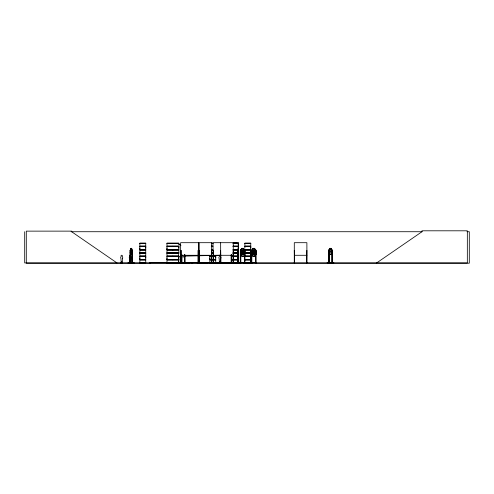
<?xml version="1.0" encoding="UTF-8"?>
<svg xmlns="http://www.w3.org/2000/svg" width="494" height="494" viewBox="0 0 494 494"><rect width="100%" height="100%" fill="white"/><g stroke="black" fill="none" stroke-linecap="round" stroke-linejoin="round"><path stroke-width="0.74" d="M139.858 259.436L139.858 256.54L145.749 256.54L145.742 259.436L139.858 259.436L139.864 257.992M139.858 249.532L139.858 246.642L145.749 246.642L145.742 249.532L139.858 249.532L139.864 248.087M145.742 257.992L145.742 256.54M145.742 248.087L145.742 246.642M172.777 259.436L166.984 259.436L166.991 257.992M172.777 249.532L166.984 249.532L166.991 248.087M178.834 248.087L178.834 246.642L173.054 246.642M209.839 259.436L209.839 256.54L215.73 256.54L215.724 259.436L209.839 259.436L209.845 257.992M215.724 257.992L215.724 256.54M250.754 248.087L250.754 246.642L244.87 246.642L244.876 248.087M196.55 262.697L204.121 262.932M130.465 250.242L130.41 262.932M237.515 262.697L237.651 250.192M244.641 250.273L244.511 262.932M251.909 250.242L251.44 250.347L251.39 262.932M228.864 262.925L240.893 262.672L228.938 262.932M166.941 252.94L172.777 253.027M166.972 262.925L166.984 260.017L172.777 260.017M244.833 252.934L250.767 253.027M244.857 262.925L252.613 262.894M131.182 248.643C130.169 252.792 132.448 252.786 131.416 248.643L131.138 248.643M130.953 248.383L130.595 251.841L131.071 253.027L131.546 253.027L132.009 250.347L131.657 248.383L130.904 248.383M127.983 262.894L134.368 262.932M132.071 262.925L132.102 262.475M198.847 262.925L198.829 242.696M220.799 262.672L220.219 262.932M220.602 262.697L227.178 262.932M220.645 242.696L220.713 262.796M233.069 262.907L233.236 250.347M183.107 262.894L166.941 262.827M331.968 250.341L332.394 250.347L332.394 262.932L332.339 250.328L331.079 248.328M245.944 262.672L255.589 262.604M330.146 262.894L327.201 262.678L333.888 262.894M131.67 248.328L130.891 248.328L130.175 250.328L132.392 250.328L132.318 262.932M130.941 248.328L130.2 250.347L130.175 262.932M131.614 254.268L132.392 252.323L131.626 254.317M329.029 250.31L329.06 262.932M241.899 248.383L241.121 250.347L241.121 251.841L242.165 253.027L243.196 253.027L244.215 251.841L244.215 250.347L243.449 248.383L241.899 248.383L240.35 250.347L240.825 250.285L240.844 262.932M241.899 250.378L241.121 252.341L241.121 253.842L242.165 255.028L243.196 255.028L244.215 253.842L244.215 252.341L243.449 250.378L241.899 250.378L240.35 252.341M244.598 250.322L244.987 250.347L244.938 262.932M212.951 262.87L212.963 262.475M240.275 262.894L240.3 250.328L241.875 248.328L243.474 248.328L245.049 250.328L245.049 254.324L243.474 256.318L241.875 256.318L240.3 254.324M237.941 252.323L237.293 253.657L237.941 252.323L237.941 250.328L237.293 248.995L237.91 250.347L237.818 262.932L237.768 251.823M329.881 254.268L328.677 252.304L328.603 250.328L329.831 248.328L331.11 248.328M329.862 248.328L328.646 250.347L328.708 262.932M331.079 254.317L332.339 252.323L332.264 250.347L331.06 248.383L329.85 248.383L329.245 251.841L330.054 253.027L330.863 253.027L331.659 251.841L331.06 248.383M251.378 252.323L252.953 250.328L254.552 250.328L256.127 252.323L254.552 254.317L252.953 254.317L251.378 252.323L252.977 254.268M254.527 254.268L256.077 252.304M256.077 254.305L254.527 256.269L252.977 256.269L251.427 254.305L251.378 250.328L252.953 248.328L254.552 248.328L256.127 250.328L256.127 254.324L254.552 256.318L252.953 256.318L251.378 254.324M121.228 262.932C120.734 263.382 120.82 261.801 121.036 262.685M122.302 262.919C121.573 263.37 122.987 261.894 122.376 262.857M122.401 262.925L120.851 262.685M129.613 262.685L129.626 262.246L129.428 262.685M129.502 262.796L129.403 262.932M129.595 262.919L129.934 262.919L129.409 262.851M130.558 262.919L130.978 262.932M220.732 262.857L218.935 262.925L220.664 262.685M198.946 262.901L198.996 250.347M139.839 252.909L145.755 253.027M139.858 262.808L139.864 260.017L145.749 260.017L145.749 262.808L139.839 262.925M219.657 255.17L219.398 256.763A1.05 1.05 0 0 0 219.182 258.411L219.398 262.456L220.448 262.456L220.664 258.411A1.05 1.05 0 0 0 220.448 256.763L220.182 255.17M376.638 262.932L421.987 231.723L421.987 230.803L467.33 230.803L467.33 262.932L24.7 262.932L24.7 231.723M178.958 262.901L186.584 262.901L183.262 262.932M130.78 262.932L131.089 262.857M219.04 262.932L219.447 262.851M255.67 250.322L256.065 250.347L256.114 262.932M184.126 256.133L210.29 255.497M215.674 255.367L220.293 255.256M71.062 231.723L422.222 231.723M466.984 231.723L469.3 231.723L469.3 263.197L26.293 263.197L26.293 231.13L71.642 231.13L71.642 231.723L116.985 262.932M139.851 243.153L145.755 243.153M166.978 243.153L178.847 243.153M211.315 243.153L212.784 243.147M233.119 243.153L237.546 243.153M244.863 243.153L250.767 243.153M178.847 243.264L166.978 243.264L166.991 246.061L172.777 246.061M211.315 243.258L213.093 243.289M233.119 243.264L237.546 243.264M139.864 243.443L145.742 243.443M166.991 243.443L172.77 243.443M173.061 243.443L178.834 243.443M211.315 243.443L212.908 243.443M233.125 243.443L237.534 243.443M244.876 243.443L250.754 243.443M173.054 246.061L178.84 246.061M211.315 246.061L212.784 246.061M233.125 246.061L237.54 246.061M139.814 246.259L145.786 246.259M166.941 246.259L172.814 246.259M173.011 246.259L178.884 246.259M211.296 246.259L212.784 246.259M233.1 246.259L237.583 246.259M244.833 246.259L250.804 246.259M139.814 246.438L145.786 246.438M166.941 246.438L172.814 246.438M173.011 246.438L178.884 246.438M211.296 246.438L212.784 246.438M233.1 246.438L237.583 246.438M244.833 246.438L250.804 246.438M172.777 246.642L166.984 246.642L166.984 249.532M211.315 246.642L212.784 246.642M233.125 246.642L237.54 246.642M173.054 249.532L178.84 249.532L178.84 246.642M211.315 249.532L212.784 249.532M233.125 249.532L237.54 249.532M244.87 249.532L250.761 249.532L250.761 246.642M139.814 249.736L145.786 249.736M166.941 249.736L172.814 249.736M173.011 249.736L178.884 249.736M211.296 249.736L212.784 249.736M233.1 249.736L237.583 249.736M244.833 249.736L250.804 249.736M139.814 249.915L145.786 249.915M166.941 249.915L172.814 249.915M173.011 249.915L178.884 249.915M211.296 249.915L212.784 249.915M233.1 249.915L237.583 249.915M244.833 249.915L250.804 249.915M172.777 250.118L166.984 250.118L166.984 252.903L172.777 252.909M173.054 250.118L178.84 250.118L178.84 252.903L173.061 252.829M211.315 250.118L212.784 250.118M233.125 250.118L237.54 250.118M244.87 250.118L250.761 250.118M132.157 250.168L132.188 262.932M237.583 250.168L238.194 250.347M251.026 250.328L251.113 262.932M328.603 250.328L329.121 250.347L329.158 262.932M130.435 250.347L130.046 250.347L130.046 262.932M131.978 250.347L132.367 250.347L131.626 248.328M180.637 250.347L181.057 250.347L181.094 262.932L181.1 262.542M198.829 250.347L199.224 250.347L199.249 262.932L199.199 262.475M211.599 250.347L211.364 262.932M213.013 250.347L213.445 250.347L213.488 262.932M220.645 250.347L220.886 262.932M238.448 250.347L238.608 262.932M250.68 250.347L251.113 250.347L251.051 262.932M294.294 250.347L294.51 262.932L294.27 262.475M306.885 250.347L306.7 262.932L306.904 262.475M328.677 252.304L329.862 254.317M139.864 252.829L145.742 252.829L145.749 250.118L139.858 250.118L139.858 252.903L145.755 252.909M166.991 252.829L172.77 252.829M211.315 252.829L212.784 252.829M233.125 252.829L237.534 252.829M173.048 252.909L178.847 252.909M211.315 252.909L212.784 252.909M233.119 252.909L237.546 252.909M173.048 253.027L178.847 253.058M211.315 253.027L212.784 253.027M233.119 253.058L237.546 253.027M172.777 253.156L166.978 253.156L166.991 255.96L172.777 255.96M173.048 253.163L178.847 253.156M211.315 253.175L212.784 253.163M233.119 253.175L237.546 253.156M244.863 253.156L250.767 253.175M139.864 253.342L145.742 253.342M166.991 253.342L172.77 253.342M173.061 253.342L178.834 253.342M211.315 253.342L212.908 253.342M233.125 253.342L237.534 253.342M244.876 253.342L250.754 253.342M130.941 254.317L130.2 252.304L130.891 254.317L131.67 254.317M329.831 254.317L331.11 254.317M180.637 255.287L198.446 255.287M199.008 255.287L211.599 255.287M213.019 255.287L233.236 255.287M294.294 255.287L306.885 255.287M173.054 255.96L178.84 255.96M209.839 255.96L215.73 255.96M231.649 255.96L237.54 255.96M244.87 255.96L250.761 255.96M139.814 256.164L145.786 256.164M166.941 256.164L172.814 256.164M173.011 256.164L178.884 256.164M209.802 256.164L215.773 256.164M231.612 256.164L237.583 256.164M244.833 256.164L250.804 256.164M241.899 256.269L243.449 256.269M139.814 256.343L145.786 256.343M166.941 256.343L172.814 256.343M173.011 256.343L178.884 256.343M209.802 256.343L215.773 256.343M231.612 256.343L237.583 256.343M244.833 256.343L250.804 256.343M172.777 256.54L166.984 256.54L166.984 259.436M173.054 256.54L178.84 256.54M231.649 256.54L237.54 256.54M244.87 256.54L250.761 256.54M178.735 257.034L178.637 262.932M173.054 259.436L178.84 259.436M231.649 259.436L237.54 259.436M244.87 259.436L250.761 259.436M139.814 259.634L145.786 259.634M166.941 259.634L172.814 259.634M173.011 259.634L178.884 259.634M209.802 259.634L215.773 259.634M231.612 259.634L237.583 259.634M244.833 259.634L250.804 259.634M139.814 259.813L145.786 259.813M166.941 259.813L172.814 259.813M173.011 259.813L178.884 259.813M209.802 259.813L215.773 259.813M231.612 259.813L237.583 259.813M244.833 259.813L250.804 259.813M173.054 260.017L178.84 260.017M231.649 260.017L237.54 260.017M244.87 260.017L250.761 260.017M220.713 262.246L220.614 262.87M130.002 262.475L130.422 262.475M131.941 262.475L132.361 262.475M244.511 262.475L245.036 262.475L245.08 262.894M251.156 262.475L250.68 262.475L250.742 262.932M251.39 262.475L251.915 262.475L251.915 262.932M256.114 262.475L255.589 262.475L255.589 262.932M329.165 262.475L328.646 262.475L328.646 262.932M331.912 262.475L332.437 262.475M121.296 262.598L121.993 262.598M190.888 262.672L192.827 262.932M208.653 262.672L206.325 262.932M208.845 262.672L214.322 262.932M220.472 262.672L214.433 262.932M244.511 262.604L227.296 262.932M120.82 262.685L122.438 262.685M139.864 262.728L145.742 262.728M166.991 262.728L183.138 262.932M209.845 262.728L215.724 262.728M244.876 262.728L252.582 262.932M327.195 262.697L330.177 262.932M183.305 262.901L186.559 262.87M306.922 262.87L306.885 242.696L294.294 242.696L294.282 262.932L294.319 262.475M255.657 250.186L255.688 262.932M178.779 262.901L178.735 256.38M238.324 262.901L238.244 262.475M238.398 262.475L238.522 262.925M233.236 242.696L233.304 262.901M211.654 262.894L211.599 242.696L199.008 242.696L199.033 262.932M130.675 262.796L131.077 262.246L130.953 262.685M243.449 248.383L244.999 250.347M243.449 250.378L244.999 252.341M233.273 262.87L233.292 262.542M130.293 262.907L130.255 262.475M332.234 262.475L332.221 262.932M332.129 262.475L332.116 262.932M332.061 250.347L332.024 262.932M331.9 250.18L331.919 262.932M328.967 262.475L328.948 262.932M328.788 250.347L328.856 262.932M256.016 262.475L256.016 262.932M251.823 250.186L251.817 262.932M251.489 262.475L251.489 262.932M250.958 262.475L250.946 262.932M250.785 250.347L250.853 262.932M250.643 262.604L250.643 262.932M247.821 262.475L247.883 262.932M247.685 262.475L247.778 262.932M247.58 262.475L247.673 262.932M247.568 262.475L247.513 262.932M247.432 262.932L247.42 262.475L247.371 262.932M244.61 262.475L244.61 262.932M244.419 262.932L244.419 262.542L149.447 262.542L149.447 262.932M243.77 262.542L243.77 262.932M240.745 262.475L240.745 262.932M240.417 262.475L240.461 262.932M238.639 262.475L238.664 262.932M238.448 242.696L238.448 262.932M238.028 250.347L238.096 262.932L238.194 242.696L213.019 242.696L213.099 262.932M237.929 262.475L237.929 262.932M237.386 250.347L237.386 251.841M235.44 262.475L235.471 262.932M235.335 262.475L235.342 262.932L235.243 262.475M235.144 262.475L235.169 262.932M235.027 262.475L235.051 262.932L234.996 262.475M234.181 262.475L234.162 262.932M234.088 262.475L234.002 262.932M233.928 262.475L233.952 262.932M233.835 262.475L233.872 262.932M232.581 262.475L232.643 262.932M232.513 262.475L232.464 262.932M232.415 262.475L232.439 262.932M232.285 262.475L232.285 262.932M231.427 262.475L231.427 262.932M231.414 254.787L231.359 262.932L231.297 254.787M231.143 254.787L231.198 262.932M231.106 262.475L231.106 262.932M220.17 262.685L220.17 261.764L219.688 261.764L219.651 262.932M219.256 262.685L219.132 262.246L219.114 262.932M213.389 262.475L213.371 262.932M211.469 262.542L211.5 262.932M206.091 262.932L204.331 262.932M198.786 262.475L198.73 262.932M198.594 262.475L198.594 262.932M198.557 262.932L198.557 250.347L198.137 250.347L198.106 262.932M198.446 262.932L198.446 242.696L180.637 242.696L180.656 262.932M198.31 262.475L198.372 262.932M198.255 250.347L198.218 262.932M197.816 262.542L197.816 262.932M189.764 262.932L187.819 262.932M184.923 254.787L184.954 262.932M184.805 254.787L184.805 262.932L184.737 262.475M184.614 254.787L184.682 262.932M184.497 254.787L184.577 262.932M184.466 262.475L184.466 262.932M184.126 256.053L184.126 257.232M183.076 256.053L183.076 257.232M181.934 262.475L181.934 262.932M181.897 254.787L181.823 262.932M181.786 254.787L181.749 262.932M181.662 262.475L181.644 262.932M181.594 254.787L181.557 262.932M181.477 254.787L181.477 262.932M180.94 250.347L180.928 262.932M180.89 262.475L180.835 262.932M180.755 250.347L180.718 262.932M179.143 256.281L179.143 257.004M178.618 254.293L178.618 259.017M150.367 262.542L150.367 262.932M149.719 262.542L149.719 262.932M131.978 252.564L131.954 262.932M130.527 262.685L130.533 261.764L130.052 261.764L130.052 262.685M121.944 262.685L121.938 261.764L121.456 261.764L121.456 262.685M178.68 244.098A3.964 3.964 0 0 1 180.662 244.629M178.612 244.752A3.31 3.31 0 0 1 180.952 245.722M122.438 258.411L122.216 262.456L121.166 262.456L120.95 258.411A1.05 1.05 0 0 1 121.172 256.763C120.215 254.694 123.173 254.694 122.222 256.763A1.05 1.05 0 0 1 122.438 258.411M131.027 258.411L130.811 262.456L129.761 262.456L129.539 258.411A1.05 1.05 0 0 1 129.761 256.763C128.804 254.694 131.768 254.694 130.811 256.763A1.05 1.05 0 0 1 131.027 258.411M241.51 251.668L242.338 253.181L241.473 254.737L242.603 253.459C243.029 255.552 244.728 254.774 242.881 253.169C244.4 251.699 243.283 250.878 242.622 252.872L241.51 251.668M252.582 251.668L253.416 253.181L252.545 254.737L253.681 253.459C254.107 255.552 255.806 254.774 253.959 253.169C255.602 251.699 254.188 250.866 253.7 252.872L252.582 251.668M330.245 248.643L329.856 251.224L330.647 251.996L331.06 250.347L330.647 248.643L330.245 248.643M242.412 248.643L241.906 251.224L242.412 251.996L242.924 251.996L243.449 250.347L242.924 248.643L242.412 248.643M242.412 250.637L241.906 253.218L242.412 253.996L242.924 253.996L243.449 252.341L242.924 250.637L242.412 250.637M253.484 248.643L252.984 251.224L253.484 251.996L254.002 251.996L254.527 250.347L254.002 248.643L253.484 248.643M253.484 250.637L252.984 253.218L253.484 253.996L254.002 253.996L254.527 252.341L254.002 250.637L253.484 250.637M252.977 248.383L252.199 250.347L252.199 251.841L253.243 253.027L254.274 253.027L255.293 251.841L255.293 250.347L254.527 248.383L252.977 248.383M252.977 250.378L252.199 252.341L252.199 253.842L253.243 255.028L254.274 255.028L255.293 253.842L255.293 252.341L254.527 250.378L252.977 250.378M241.875 250.328L240.3 252.323L241.875 254.317L243.474 254.317L245.049 252.323L243.474 250.328L241.875 250.328M121.221 262.796L120.82 262.796L121.203 262.857M145.755 243.264L139.851 243.258L139.864 246.061L145.749 246.061L145.749 243.27M250.767 243.27L244.863 243.27L244.876 246.061L250.761 246.061L250.761 243.27M250.754 252.829L244.876 252.829L250.767 252.903M145.755 253.175L139.851 253.163L139.864 255.96L145.749 255.96L145.749 253.175M215.73 260.017L209.839 260.017L209.839 262.808L215.736 262.808L215.73 260.017"/></g></svg>
